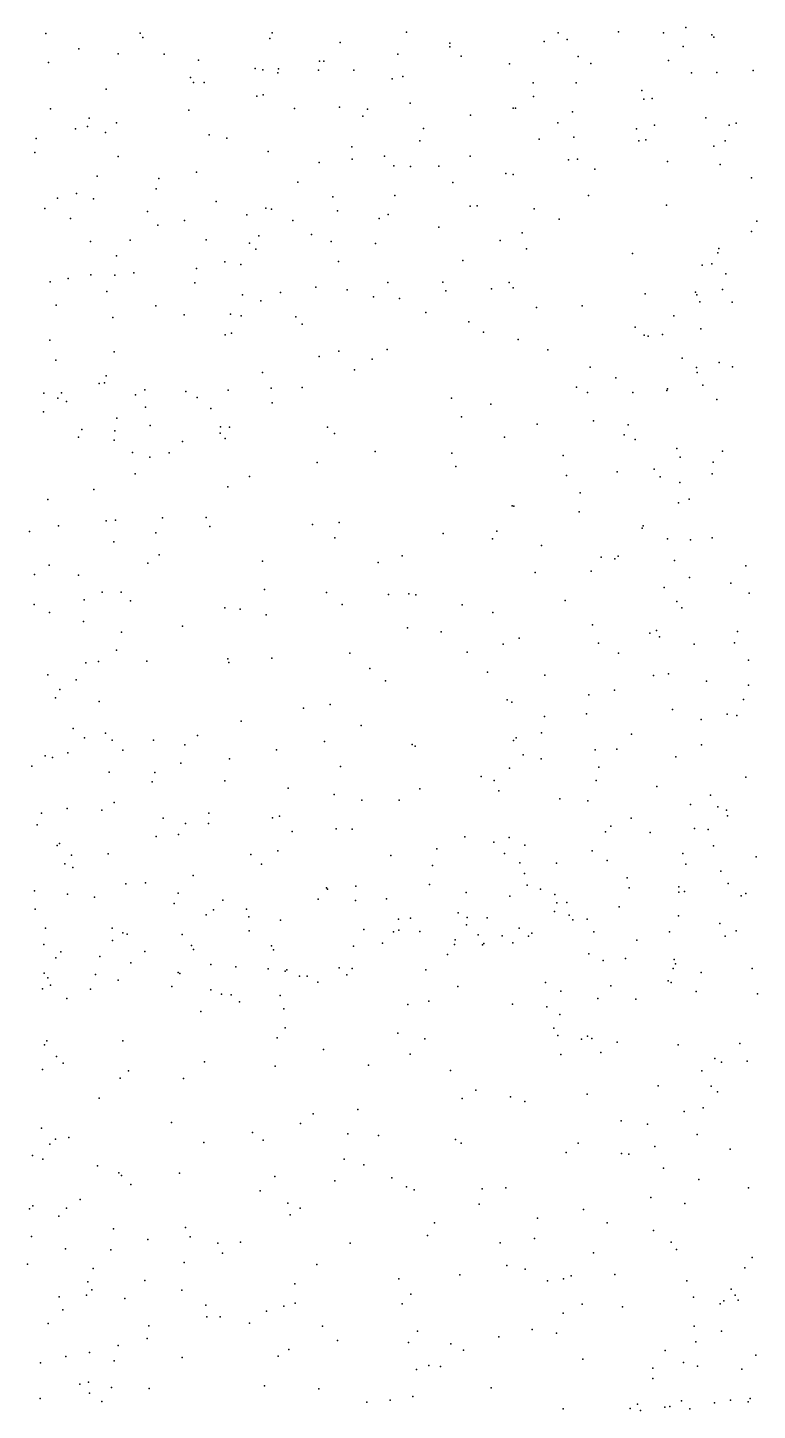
# Model space of a CAD drawing. Header units: metres. Extents: x -25 to 25, y -27.7 to 27.8.
# Drawn here: x -1.914 to -1.208, y -4.01 to -2.671 of the extents above; entities that cross this region are included whole.
import ezdxf

# ---------------------------------------------------------------- set-up
doc = ezdxf.new("R2010")
doc.units = ezdxf.units.M

msp = doc.modelspace()

# ---------------------------------------------------------------- linework, layer by layer
for p in [(-1.8966, -2.6764, 6.9245), (-1.8053, -2.676, 2.4143), (-1.6776, -2.6757, 23.6005), (-1.5473, -2.6751, 1.6492), (-1.4006, -2.6757, -11.4901), (-1.3423, -2.6748, 1.7935), (-1.2985, -2.6756, 7.2762), (-1.2769, -2.6706, 2.3503), (-1.2519, -2.6777, 26.6912), (-1.8648, -2.691, -11.3028), (-1.8028, -2.68, 26.8575), (-1.6797, -2.6811, 2.3465), (-1.6116, -2.6849, 1.5888), (-1.5055, -2.6891, -11.4701), (-1.5054, -2.6856, 5.1814), (-1.414, -2.6841, 4.1484), (-1.3919, -2.6822, 26.7596), (-1.2794, -2.6888, 5.23), (-1.2497, -2.6798, 1.8372), (-1.894, -2.7045, 2.4397), (-1.8266, -2.696, 17.7562), (-1.7822, -2.6964, 1.4081), (-1.7488, -2.7022, 2.3391), (-1.6316, -2.7029, 7.0514), (-1.6275, -2.7031, 2.3048), (-1.5559, -2.6964, 2.2918), (-1.4945, -2.6983, 6.5145), (-1.3811, -2.6985, 3.9654), (-1.369, -2.7052, 2.2736), (-1.2938, -2.7024, 2.2887), (-1.694, -2.7103, 6.8089), (-1.6865, -2.7116, 26.8216), (-1.6719, -2.7143, 6.9655), (-1.6715, -2.7105, 17.9582), (-1.6325, -2.7119, 7.122), (-1.5985, -2.7117, -11.431), (-1.551, -2.718, 6.3639), (-1.4477, -2.7058, 2.2767), (-1.2714, -2.7145, 24.1717), (-1.2469, -2.7141, -11.4972), (-1.2119, -2.7121, 26.6243), (-1.8383, -2.7301, 4.0634), (-1.7567, -2.7189, 6.9787), (-1.7538, -2.7238, -11.3622), (-1.7434, -2.7236, 6.5827), (-1.5613, -2.7201, 17.4337), (-1.4247, -2.7241, 18.0274), (-1.3832, -2.7239, 7.2068), (-1.3195, -2.7316, 6.5582), (-1.6923, -2.7369, 14.2461), (-1.6863, -2.7356, 1.54), (-1.5438, -2.7437, 1.6922), (-1.4243, -2.7373, 17.324), (-1.3175, -2.74, 1.8885), (-1.3095, -2.7393, 7.2419), (-1.8922, -2.7493, 3.1352), (-1.8548, -2.7582, 23.6482), (-1.7581, -2.7505, -20.9383), (-1.6558, -2.7489, 2.253), (-1.6122, -2.7476, 1.6209), (-1.5897, -2.7562, 2.2232), (-1.5851, -2.7494, -25.8847), (-1.4854, -2.7555, 1.7514), (-1.444, -2.7486, 23.5436), (-1.442, -2.7485, 2.1977), (-1.3868, -2.752, 1.8419), (-1.2576, -2.7579, 1.9418), (-1.8681, -2.7686, 6.914), (-1.8565, -2.7664, 2.3365), (-1.839, -2.7723, -11.3013), (-1.8284, -2.7629, 1.3881), (-1.5309, -2.7682, -20.8077), (-1.4009, -2.7627, -11.4741), (-1.3246, -2.7686, 2.0144), (-1.3074, -2.7651, 2.0988), (-1.2349, -2.7652, 2.0579), (-1.2281, -2.7632, 4.0033), (-1.9061, -2.7779, 1.2822), (-1.7385, -2.7745, 26.7745), (-1.7213, -2.7776, 11.7787), (-1.5346, -2.7802, 11.8959), (-1.419, -2.7787, 26.6845), (-1.3853, -2.7768, 14.5632), (-1.3223, -2.7802, -11.4829), (-1.3157, -2.7791, 11.9217), (-1.2497, -2.7855, -11.4777), (-1.239, -2.7801, 7.2344), (-1.9072, -2.7915, -17.2915), (-1.8267, -2.7953, 13.978), (-1.6813, -2.7904, 2.8168), (-1.6003, -2.7861, 26.7401), (-1.6, -2.7981, 7.0243), (-1.5686, -2.7952, 14.3884), (-1.4858, -2.795, 2.1383), (-1.3907, -2.7986, 2.0884), (-1.3817, -2.7981, 1.981), (-1.7509, -2.8106, -11.3475), (-1.6321, -2.8013, 23.5673), (-1.5598, -2.8043, 1.7369), (-1.5436, -2.8051, 2.2906), (-1.516, -2.8047, 1.814), (-1.4513, -2.8119, 1.8926), (-1.365, -2.8076, 7.1487), (-1.2948, -2.8002, 26.6019), (-1.2436, -2.8033, 18.0387), (-1.847, -2.8143, -25.9052), (-1.7873, -2.8167, 1.4719), (-1.6528, -2.8202, -11.3747), (-1.5025, -2.8205, 2.0753), (-1.4441, -2.8128, 7.0937), (-1.2133, -2.8162, 14.8829), (-1.8855, -2.8357, 1.3436), (-1.8669, -2.8314, -11.2727), (-1.8504, -2.8363, 1.4042), (-1.7897, -2.8268, 2.2396), (-1.7317, -2.839, 1.9806), (-1.6188, -2.8344, 1.676), (-1.5587, -2.8331, -11.4131), (-1.3712, -2.8333, 23.5391), (-1.8977, -2.8458, 24.0196), (-1.7983, -2.8487, -11.3117), (-1.7022, -2.852, 23.5878), (-1.6837, -2.8453, 2.1687), (-1.6781, -2.8463, -17.3311), (-1.6142, -2.8481, 17.8998), (-1.5653, -2.8517, 2.0418), (-1.4858, -2.8436, 2.0046), (-1.4789, -2.8432, 26.667), (-1.4237, -2.846, 5.0465), (-1.2957, -2.8424, 7.158), (-1.8729, -2.8556, 2.2589), (-1.7882, -2.8619, 6.9192), (-1.7624, -2.8575, 1.5262), (-1.6575, -2.8573, 17.5946), (-1.574, -2.8556, 4.6543), (-1.516, -2.8637, 1.9284), (-1.3997, -2.8561, 6.6474), (-1.2083, -2.858, 15.4398), (-1.8536, -2.8777, 6.8925), (-1.815, -2.8765, 6.4079), (-1.7415, -2.876, 4.2441), (-1.6994, -2.8793, -11.3504), (-1.6906, -2.8724, 11.922), (-1.6394, -2.871, -20.1059), (-1.6204, -2.8776, 2.159), (-1.4566, -2.8769, 23.5332), (-1.4355, -2.8693, -11.4358), (-1.2135, -2.868, 7.5464), (-1.8283, -2.8917, 2.2017), (-1.6933, -2.8852, 2.1049), (-1.5774, -2.8798, 23.5538), (-1.4313, -2.8849, 7.0553), (-1.3286, -2.8895, 24.2056), (-1.2459, -2.8887, 17.1596), (-1.245, -2.8845, 15.0195), (-1.7509, -2.9038, 2.1402), (-1.7235, -2.8973, 6.933), (-1.7079, -2.8999, 14.0044), (-1.6134, -2.897, 2.5413), (-1.4928, -2.8961, 7.0214), (-1.2611, -2.9006, -11.4456), (-1.2519, -2.8993, 7.1201), (-1.8924, -2.9167, 6.5467), (-1.8752, -2.9136, 13.7476), (-1.8531, -2.9099, 2.9336), (-1.8298, -2.9104, 26.669), (-1.8116, -2.9081, 1.4958), (-1.7523, -2.9177, 1.5867), (-1.5656, -2.9174, 6.9736), (-1.5121, -2.9172, 4.7925), (-1.4479, -2.9176, 26.6071), (-1.2382, -2.909, 15.294), (-1.8375, -2.9262, 4.1168), (-1.7064, -2.9295, 26.655), (-1.6695, -2.9272, 1.7152), (-1.6351, -2.9221, 1.9911), (-1.605, -2.9246, 1.9071), (-1.5794, -2.9312, -11.3738), (-1.5093, -2.9254, -11.4002), (-1.4652, -2.9237, 17.425), (-1.444, -2.9227, 7.315), (-1.3162, -2.9285, 6.8089), (-1.2677, -2.9268, 15.4512), (-1.2662, -2.9294, 23.5365), (-1.2413, -2.9241, 15.1416), (-1.8867, -2.9393, 7.007), (-1.7901, -2.9402, -11.2947), (-1.6884, -2.9351, 7.1942), (-1.5543, -2.9331, 26.6202), (-1.4217, -2.9418, 12.1152), (-1.3772, -2.94, 23.5313), (-1.2633, -2.9361, 15.7345), (-1.2321, -2.9364, 14.6391), (-1.8318, -2.9514, 6.8863), (-1.7627, -2.9487, 6.9046), (-1.718, -2.9482, 23.5948), (-1.7074, -2.9498, -11.3344), (-1.6547, -2.9506, -25.8102), (-1.6484, -2.9579, -20.8017), (-1.5288, -2.9465, 6.6314), (-1.4872, -2.9557, -17.3173), (-1.2887, -2.9496, 15.5598), (-1.7229, -2.968, 2.0389), (-1.7168, -2.9666, 1.6803), (-1.473, -2.9654, 7.1279), (-1.4394, -2.9727, -20.1582), (-1.3261, -2.9606, 26.5279), (-1.3174, -2.9685, 15.6681), (-1.3133, -2.9693, 7.1938), (-1.2995, -2.9679, -11.4244), (-1.2624, -2.9622, 14.8542), (-1.8927, -2.9733, 1.3929), (-1.8306, -2.9846, 24.0646), (-1.6129, -2.9841, 7.0483), (-1.5661, -2.9823, 6.9346), (-1.4105, -2.9828, 26.5598), (-1.8869, -2.9926, 11.9127), (-1.6319, -2.989, 12.0817), (-1.5806, -2.9916, 23.5534), (-1.3697, -2.9993, -11.3979), (-1.2805, -2.9906, 15.8283), (-1.2666, -2.9997, 15.0368), (-1.2448, -2.9949, 4.9029), (-1.2316, -2.9992, 26.4646), (-1.8383, -3.0079, 13.6148), (-1.6869, -3.0046, 1.7935), (-1.5979, -3.0022, 6.8579), (-1.3448, -3.0098, 6.9674), (-1.2661, -3.0046, 14.9385), (-1.8985, -3.0245, 23.6818), (-1.8816, -3.0243, 2.0314), (-1.8451, -3.0153, -11.2296), (-1.8399, -3.0145, -20.09), (-1.81, -3.0264, 2.7174), (-1.8007, -3.0214, 23.6394), (-1.761, -3.0229, 6.8693), (-1.72, -3.0218, 2.3181), (-1.6784, -3.0199, 1.8985), (-1.6486, -3.019, -11.3324), (-1.3828, -3.0189, 17.8962), (-1.3721, -3.024, 23.5178), (-1.3283, -3.0239, 15.4273), (-1.2952, -3.0219, -20.7176), (-1.2946, -3.0205, 15.3479), (-1.2604, -3.0168, 14.7489), (-1.885, -3.0296, 1.4396), (-1.8767, -3.0328, 2.139), (-1.8002, -3.0383, 26.5973), (-1.75, -3.0288, 2.012), (-1.7369, -3.0395, 6.9191), (-1.6776, -3.034, 6.8737), (-1.5038, -3.0296, 26.5755), (-1.4657, -3.0354, -11.3675), (-1.2469, -3.0308, 23.5194), (-1.899, -3.0427, 26.5787), (-1.8279, -3.049, 1.5644), (-1.4943, -3.0476, 14.2003), (-1.3665, -3.0516, 15.537), (-1.8617, -3.0597, -25.7676), (-1.8298, -3.061, 6.6149), (-1.7958, -3.056, 12.0569), (-1.7278, -3.0635, 23.62), (-1.7277, -3.0573, 1.7458), (-1.719, -3.0576, 6.737), (-1.6239, -3.0577, 24.1859), (-1.6173, -3.0637, 4.4932), (-1.421, -3.0547, 6.8982), (-1.3366, -3.0649, -11.3751), (-1.3327, -3.0554, 15.8477), (-1.8651, -3.0672, 1.4977), (-1.8304, -3.0702, 2.0571), (-1.7643, -3.0716, -17.5859), (-1.7229, -3.0686, 1.8574), (-1.4526, -3.0672, 12.2184), (-1.3259, -3.0696, 26.4921), (-1.2858, -3.0783, 15.0788), (-1.8129, -3.082, -11.2315), (-1.7961, -3.0865, 2.5546), (-1.7772, -3.0823, 1.6807), (-1.6341, -3.0917, -11.3152), (-1.5779, -3.0813, 26.5681), (-1.5037, -3.0827, 6.8682), (-1.3956, -3.085, 15.6965), (-1.2825, -3.0866, 15.9598), (-1.2506, -3.0915, 14.654), (-1.2413, -3.0808, 17.9044), (-1.8102, -3.1027, 23.6595), (-1.6995, -3.1054, -11.2884), (-1.4996, -3.0958, 17.4921), (-1.3925, -3.1044, 15.4699), (-1.3433, -3.101, 24.2369), (-1.3077, -3.0982, 23.505), (-1.3019, -3.1057, 14.6155), (-1.2513, -3.1027, 6.8592), (-1.8502, -3.118, 1.5645), (-1.7203, -3.1153, 6.8432), (-1.2826, -3.1111, 14.9109), (-1.8949, -3.1277, -23.1903), (-1.4451, -3.1338, 26.5294), (-1.3793, -3.1211, 17.3723), (-1.2841, -3.1308, 4.8034), (-1.2737, -3.1272, 12.355), (-1.7837, -3.1454, 1.7296), (-1.7413, -3.145, 4.244), (-1.4436, -3.1341, 23.5265), (-1.3802, -3.1397, 15.8341), (-1.9125, -3.1586, 1.443), (-1.8843, -3.1531, -20.9876), (-1.8384, -3.1484, 26.5348), (-1.8294, -3.1478, 1.6309), (-1.7902, -3.16, 1.8092), (-1.7378, -3.1538, 26.5513), (-1.6385, -3.1518, 12.2271), (-1.6126, -3.1498, -25.7161), (-1.5119, -3.1607, 24.228), (-1.46, -3.1582, -11.3359), (-1.3192, -3.1554, -11.3524), (-1.3182, -3.1532, 15.222), (-1.831, -3.1688, 12.1568), (-1.617, -3.1648, 6.8149), (-1.4641, -3.1656, 6.7941), (-1.4167, -3.1723, 15.5139), (-1.2948, -3.1656, -17.2472), (-1.2723, -3.1668, 14.8382), (-1.2513, -3.1648, 14.7193), (-1.7868, -3.1812, -11.2172), (-1.6868, -3.1873, 6.7983), (-1.5516, -3.1821, 13.8147), (-1.3588, -3.1834, -25.6124), (-1.3458, -3.185, 26.4656), (-1.3426, -3.1826, 15.9402), (-1.288, -3.1867, 15.0303), (-1.9077, -3.2003, -11.1383), (-1.8934, -3.1912, 23.7204), (-1.8651, -3.2008, 2.0061), (-1.7979, -3.1894, 1.8852), (-1.575, -3.1885, 23.5755), (-1.423, -3.1983, 15.7334), (-1.3685, -3.1971, 6.7354), (-1.219, -3.192, 14.5845), (-1.2979, -3.2129, 15.1158), (-1.2734, -3.2031, 14.934), (-1.2335, -3.2087, 16.0936), (-1.8597, -3.2248, 4.0695), (-1.8421, -3.2173, -11.1626), (-1.8236, -3.2175, 6.7747), (-1.8147, -3.2259, 26.5028), (-1.6849, -3.2147, 13.5095), (-1.625, -3.2178, 6.7675), (-1.5648, -3.2197, 17.5752), (-1.5453, -3.2189, -11.293), (-1.5384, -3.2199, 6.7609), (-1.3937, -3.2255, 15.8866), (-1.2856, -3.2264, 14.4888), (-1.2157, -3.2184, 6.6229), (-1.908, -3.2292, -20.0975), (-1.8931, -3.2372, 1.5246), (-1.7233, -3.2326, 26.5175), (-1.7085, -3.234, 23.6386), (-1.6834, -3.2392, -11.2351), (-1.6098, -3.2294, 13.6482), (-1.4934, -3.2296, 26.5119), (-1.4639, -3.237, 6.7212), (-1.2809, -3.2326, 26.4215), (-1.8602, -3.2457, 1.5994), (-1.7644, -3.2502, -11.1946), (-1.5466, -3.2519, 4.4593), (-1.3672, -3.2491, 6.6768), (-1.3054, -3.2544, 17.8647), (-1.8233, -3.2562, 1.7398), (-1.5138, -3.2559, 12.3806), (-1.4538, -3.2678, 15.6068), (-1.4382, -3.262, 15.4919), (-1.3615, -3.2667, -11.2951), (-1.3118, -3.2572, 16.0208), (-1.3025, -3.2607, 6.6222), (-1.2298, -3.2664, 14.6926), (-1.2269, -3.2554, 23.4555), (-1.8282, -3.2736, 1.8376), (-1.6023, -3.2766, 23.5807), (-1.4887, -3.2756, -11.2744), (-1.3421, -3.2765, 15.2248), (-1.2688, -3.2679, -11.2947), (-1.858, -3.2858, 26.4533), (-1.8458, -3.2847, 1.6742), (-1.7989, -3.2841, 23.6885), (-1.7204, -3.2819, -17.738), (-1.7194, -3.2855, 13.2534), (-1.6777, -3.2814, 6.7205), (-1.5829, -3.2912, 26.5004), (-1.2162, -3.2833, 6.4875), (-1.8947, -3.2975, 6.7062), (-1.8672, -3.3023, 23.7542), (-1.5679, -3.3034, 6.6871), (-1.4691, -3.2949, 6.6707), (-1.4134, -3.2979, 4.6228), (-1.3083, -3.2982, 15.1155), (-1.2938, -3.2964, 14.1805), (-1.257, -3.3037, 14.8399), (-1.2163, -3.3074, 26.3877), (-1.8872, -3.3199, -25.5662), (-1.883, -3.3118, -11.1171), (-1.3709, -3.3167, 15.9653), (-1.3459, -3.3124, 26.429), (-1.2212, -3.3214, 6.4116), (-1.8452, -3.3233, 1.7825), (-1.6473, -3.3296, 6.6781), (-1.6215, -3.3261, 4.2847), (-1.45, -3.3217, 13.7943), (-1.4454, -3.3239, -20.7397), (-1.2897, -3.3309, 17.315), (-1.7076, -3.3424, -20.1923), (-1.5912, -3.3467, -11.2111), (-1.4137, -3.3379, 6.5691), (-1.373, -3.3353, -11.2603), (-1.2622, -3.3406, 24.238), (-1.2369, -3.3356, -11.2591), (-1.2276, -3.3367, 23.4224), (-1.8703, -3.3496, 5.1756), (-1.8591, -3.3586, 5.0936), (-1.8388, -3.3539, 12.7097), (-1.8326, -3.3606, 26.4154), (-1.7925, -3.3608, -17.9509), (-1.7498, -3.3561, 26.4511), (-1.4438, -3.3612, 15.4492), (-1.4411, -3.3586, 26.4558), (-1.4166, -3.3536, -20.2326), (-1.3295, -3.3549, 6.4833), (-1.8753, -3.373, 1.8861), (-1.8222, -3.3704, 6.6536), (-1.762, -3.3654, 12.924), (-1.6732, -3.3702, 23.6378), (-1.6269, -3.362, 26.4695), (-1.5421, -3.3651, 23.5479), (-1.5391, -3.3666, 6.6223), (-1.4345, -3.3748, 23.4845), (-1.3648, -3.3702, 15.2692), (-1.3437, -3.3695, 23.4468), (-1.2619, -3.3652, 4.6131), (-1.9104, -3.386, 5.343), (-1.8972, -3.3758, 23.8159), (-1.8903, -3.3776, 1.62), (-1.766, -3.3831, 23.7107), (-1.7189, -3.3787, -11.1523), (-1.6115, -3.3863, 17.8423), (-1.4476, -3.3878, 15.7672), (-1.4171, -3.3789, 15.8902), (-1.3611, -3.3868, 12.5634), (-1.2866, -3.377, 15.0584), (-1.8354, -3.3918, 4.998), (-1.7936, -3.4011, 5.175), (-1.7911, -3.3921, -23.3038), (-1.7233, -3.4002, 6.6193), (-1.475, -3.3961, -11.21), (-1.4627, -3.3999, 15.6268), (-1.3638, -3.3997, 4.4273), (-1.2189, -3.3965, 14.3817), (-1.6619, -3.4073, 13.1065), (-1.6175, -3.4135, 13.2876), (-1.5345, -3.4079, 12.5231), (-1.458, -3.4098, 6.5073), (-1.3049, -3.4056, 6.3557), (-1.2532, -3.414, 6.2539), (-1.8759, -3.4268, 4.8221), (-1.8424, -3.4286, 5.3737), (-1.8306, -3.4212, 6.5898), (-1.5907, -3.419, 6.5668), (-1.5546, -3.4189, -17.5478), (-1.3991, -3.4177, 15.3548), (-1.3717, -3.4194, 6.416), (-1.2724, -3.4231, 16.0949), (-1.246, -3.4253, -11.2018), (-1.2377, -3.4285, 12.7204), (-1.9008, -3.4314, 6.5697), (-1.7832, -3.4363, 5.0395), (-1.7615, -3.4415, -11.1094), (-1.7393, -3.4414, 5.1517), (-1.7387, -3.4314, 24.2409), (-1.6771, -3.4359, 26.436), (-1.6705, -3.4344, 12.6669), (-1.3298, -3.4364, -11.1985), (-1.2365, -3.4342, 26.3853), (-1.9052, -3.4427, 1.575), (-1.7897, -3.4542, 4.9703), (-1.7683, -3.4521, 5.3329), (-1.6581, -3.4491, 4.0442), (-1.6154, -3.4465, -11.1383), (-1.6, -3.4468, 23.5774), (-1.4911, -3.4544, 23.4907), (-1.4481, -3.455, -17.3535), (-1.3548, -3.4495, 4.1818), (-1.3496, -3.4439, 17.8652), (-1.3114, -3.4501, 6.277), (-1.2686, -3.4464, 6.184), (-1.2552, -3.4474, 15.0185), (-1.8858, -3.4628, 26.3495), (-1.8836, -3.4608, 1.8788), (-1.6722, -3.468, 5.243), (-1.518, -3.4659, 26.4313), (-1.4629, -3.4594, 17.5533), (-1.4327, -3.4624, 6.4048), (-1.3678, -3.4678, 13.777), (-1.2501, -3.4632, 6.0271), (-1.8784, -3.4806, 1.7976), (-1.8717, -3.4722, 4.7476), (-1.8362, -3.4709, -11.0684), (-1.6981, -3.4716, 23.6586), (-1.6877, -3.481, 5.3353), (-1.5625, -3.4725, 6.4917), (-1.4524, -3.4704, 15.714), (-1.4377, -3.4796, 15.4782), (-1.4023, -3.4798, 6.332), (-1.3532, -3.4772, 15.9741), (-1.2799, -3.4706, 6.0984), (-1.2771, -3.4808, 23.3578), (-1.2087, -3.4738, 5.714), (-1.8704, -3.4842, 6.5053), (-1.7541, -3.492, 5.4352), (-1.5223, -3.4822, -11.1433), (-1.4332, -3.4899, 4.0425), (-1.3337, -3.4941, 6.1708), (-1.2429, -3.4876, 5.8018), (-1.9078, -3.5066, 4.6201), (-1.8192, -3.4998, 3.9513), (-1.8003, -3.4991, 5.4886), (-1.6248, -3.5037, 6.466), (-1.6239, -3.505, 17.6465), (-1.5964, -3.5022, 12.8147), (-1.5253, -3.5005, 24.2399), (-1.4897, -3.5084, 13.4196), (-1.4306, -3.5013, -25.5585), (-1.4176, -3.505, 15.8685), (-1.3319, -3.5039, -11.1465), (-1.2838, -3.5027, 5.9324), (-1.2836, -3.5079, 5.7274), (-1.2782, -3.5074, 5.6371), (-1.2361, -3.4997, -11.141), (-1.8757, -3.5099, 1.7161), (-1.8497, -3.5129, 5.5656), (-1.7723, -3.5191, 6.472), (-1.7686, -3.509, 4.9096), (-1.7253, -3.5157, 5.5052), (-1.633, -3.5148, 5.4991), (-1.5968, -3.5161, 5.2247), (-1.5667, -3.5143, 5.3592), (-1.4474, -3.512, 15.5699), (-1.4038, -3.5101, 6.2474), (-1.4019, -3.5183, 6.1758), (-1.3922, -3.5179, 15.3697), (-1.3416, -3.5222, 6.0238), (-1.2235, -3.5114, 14.0499), (-1.2188, -3.5092, 14.9514), (-1.907, -3.5246, 5.6609), (-1.7415, -3.53, 17.8108), (-1.7343, -3.5251, -20.9434), (-1.7024, -3.5245, -11.0799), (-1.7002, -3.5319, 6.4475), (-1.6693, -3.535, 5.0197), (-1.5553, -3.5342, 12.9824), (-1.5436, -3.5331, 5.4984), (-1.4974, -3.5279, 5.4405), (-1.4886, -3.5325, 6.2922), (-1.4694, -3.5329, 5.5221), (-1.4041, -3.5267, 13.6338), (-1.3899, -3.5304, 5.6746), (-1.3863, -3.5348, 5.9163), (-1.3724, -3.5342, 5.7959), (-1.2839, -3.5309, 5.5555), (-1.8969, -3.543, 1.9282), (-1.8326, -3.5429, 4.7226), (-1.8221, -3.5475, 6.3992), (-1.8179, -3.5486, 5.6962), (-1.7647, -3.5489, 26.3648), (-1.6999, -3.5454, 5.6158), (-1.5888, -3.5442, 6.3476), (-1.5599, -3.5464, 5.6118), (-1.5549, -3.5448, 26.4007), (-1.5345, -3.5461, -20.7927), (-1.4892, -3.5396, 5.6043), (-1.4382, -3.5427, 5.3787), (-1.4261, -3.5477, 15.785), (-1.366, -3.5465, 5.4352), (-1.2926, -3.5465, 5.4783), (-1.2439, -3.5384, 15.0424), (-1.2281, -3.5453, 12.843), (-1.8985, -3.5588, 6.3295), (-1.8321, -3.5547, -11.0237), (-1.7558, -3.5597, 6.3749), (-1.6783, -3.56, 6.3431), (-1.5987, -3.5602, 5.718), (-1.5707, -3.5575, 5.1307), (-1.5008, -3.5586, 6.2062), (-1.5002, -3.554, 5.2695), (-1.478, -3.5492, 5.7252), (-1.4739, -3.559, 5.8961), (-1.4726, -3.5578, 5.8116), (-1.4549, -3.5504, -11.1038), (-1.4444, -3.557, 26.4009), (-1.4292, -3.5507, 23.4204), (-1.3244, -3.5545, 23.3402), (-1.2389, -3.5506, 16.1153), (-1.887, -3.5715, 1.7941), (-1.8821, -3.5659, 23.8694), (-1.8444, -3.5702, 5.7881), (-1.8009, -3.5654, -22.9533), (-1.7537, -3.5635, 4.8439), (-1.6761, -3.5638, 5.7187), (-1.5079, -3.5683, 6.1071), (-1.371, -3.5677, 24.2261), (-1.357, -3.5743, 17.5493), (-1.3355, -3.5723, 15.9664), (-1.2883, -3.5731, 5.3777), (-1.8984, -3.5866, 6.1627), (-1.8487, -3.5878, 4.6266), (-1.8143, -3.5764, 23.7881), (-1.7687, -3.5858, -11.0319), (-1.767, -3.5867, 5.8382), (-1.7368, -3.5782, 6.3021), (-1.7126, -3.5804, 5.789), (-1.6814, -3.5823, 6.2591), (-1.6648, -3.5846, 26.384), (-1.6632, -3.5831, 4.9691), (-1.6436, -3.5893, -11.0574), (-1.6127, -3.5812, 6.2178), (-1.6051, -3.5882, 5.9753), (-1.6, -3.582, 23.5607), (-1.5286, -3.5832, 6.0051), (-1.2891, -3.5818, -11.086), (-1.2869, -3.5775, 16.0368), (-1.2622, -3.5859, 26.3752), (-1.2128, -3.582, 5.3983), (-1.9, -3.6017, 1.638), (-1.8947, -3.5909, 6.0682), (-1.8922, -3.5982, -10.9716), (-1.8536, -3.6019, 6.0062), (-1.8267, -3.5931, 5.941), (-1.7747, -3.5995, 6.2228), (-1.737, -3.6026, 5.922), (-1.651, -3.5895, 6.1587), (-1.6334, -3.595, 6.0702), (-1.4978, -3.5993, -11.0693), (-1.4128, -3.5956, 15.5441), (-1.3496, -3.5987, 15.3513), (-1.2941, -3.5938, -20.6268), (-1.2911, -3.5956, 15.2033), (-1.8765, -3.611, -20.1409), (-1.7266, -3.6068, -23.3281), (-1.7172, -3.6075, 6.1194), (-1.7091, -3.6143, 6.0035), (-1.6698, -3.608, -18.0051), (-1.5257, -3.6135, 17.88), (-1.3981, -3.6038, 5.2346), (-1.362, -3.611, -11.0627), (-1.3254, -3.6116, 5.2927), (-1.2668, -3.6041, 13.7577), (-1.2077, -3.6065, -11.0508), (-1.7467, -3.6235, 4.7568), (-1.6662, -3.6211, 24.2765), (-1.546, -3.6167, 5.0705), (-1.4449, -3.6164, 5.1724), (-1.4114, -3.6192, 15.7121), (-1.399, -3.6265, 12.9157), (-1.665, -3.6395, 23.6241), (-1.4047, -3.6396, 23.3476), (-1.898, -3.6559, -23.6424), (-1.8957, -3.6519, 23.9129), (-1.822, -3.6521, 4.5529), (-1.6728, -3.6492, -11.0006), (-1.5558, -3.6444, 17.6828), (-1.5296, -3.6502, -20.2358), (-1.4008, -3.6467, 13.1119), (-1.3779, -3.6503, 26.3743), (-1.3721, -3.6476, 15.8279), (-1.3679, -3.6497, 15.4337), (-1.3436, -3.6532, 5.2168), (-1.2844, -3.6558, 5.2566), (-1.2247, -3.6545, 13.5194), (-1.8863, -3.667, 1.8216), (-1.6278, -3.6604, 4.8859), (-1.544, -3.6649, 5.0046), (-1.398, -3.6652, 15.6379), (-1.3592, -3.6632, 3.8261), (-1.2489, -3.6692, 13.068), (-1.9, -3.6796, 1.6259), (-1.8798, -3.6737, 4.3686), (-1.8168, -3.6812, 26.286), (-1.7432, -3.6723, 4.6724), (-1.6746, -3.6766, 26.3523), (-1.5844, -3.6756, -17.7084), (-1.5048, -3.6806, 23.422), (-1.2615, -3.6809, 24.1502), (-1.2424, -3.6728, -10.9884), (-1.2174, -3.6716, 5.2723), (-1.8246, -3.688, 4.4612), (-1.7634, -3.6884, 23.7324), (-1.3036, -3.6956, 15.3198), (-1.2524, -3.6958, 23.18), (-1.8449, -3.7075, -10.8888), (-1.4935, -3.7079, 3.7521), (-1.4802, -3.6999, -10.9739), (-1.4466, -3.7062, 26.3672), (-1.3725, -3.7037, 5.1177), (-1.2463, -3.7015, 15.1678), (-1.6377, -3.7227, 4.7428), (-1.5945, -3.7186, -10.9452), (-1.4327, -3.7107, 24.2093), (-1.2787, -3.7205, -10.9398), (-1.26, -3.7168, -16.9489), (-1.9008, -3.7366, -10.8509), (-1.775, -3.7312, 17.972), (-1.6502, -3.7322, -20.8402), (-1.3395, -3.7294, 15.8057), (-1.3142, -3.7326, 17.7631), (-1.8874, -3.7472, 1.912), (-1.8744, -3.7457, 1.7533), (-1.6966, -3.7407, 4.6121), (-1.6864, -3.7483, 3.7007), (-1.6041, -3.742, 17.9712), (-1.5744, -3.7438, 4.8098), (-1.4999, -3.7475, -20.6815), (-1.2661, -3.7427, 5.1357), (-1.9096, -3.763, 26.1669), (-1.8927, -3.7522, 4.2067), (-1.7438, -3.7503, 4.5127), (-1.4944, -3.7511, 4.9157), (-1.3928, -3.7602, 5.0012), (-1.3813, -3.751, 23.2468), (-1.3391, -3.761, 26.34), (-1.3321, -3.7618, 15.5121), (-1.3069, -3.7544, 15.3867), (-1.2339, -3.7568, 16.0274), (-1.8996, -3.7665, 3.108), (-1.8466, -3.7729, 24.4445), (-1.6077, -3.7667, 23.5048), (-1.5886, -3.7722, 26.3333), (-1.2986, -3.7752, 5.0572), (-1.826, -3.7798, -10.8369), (-1.8233, -3.7825, 26.2257), (-1.7672, -3.7801, 23.7448), (-1.6748, -3.7835, 24.3256), (-1.617, -3.7876, 4.648), (-1.5616, -3.7847, 23.4273), (-1.2645, -3.7864, -10.8201), (-1.8143, -3.7911, 4.2874), (-1.6891, -3.7973, -10.8479), (-1.5473, -3.7933, -10.8583), (-1.54, -3.7963, 4.7528), (-1.4741, -3.7953, 23.3153), (-1.4511, -3.7944, 4.8693), (-1.3108, -3.8036, 15.7689), (-1.2161, -3.7943, 26.306), (-1.9126, -3.8148, 1.9965), (-1.9094, -3.8117, 4.0724), (-1.8766, -3.8142, 1.8671), (-1.8636, -3.8056, -22.6176), (-1.6623, -3.8093, 26.306), (-1.6504, -3.8141, 23.5749), (-1.4772, -3.8101, 4.8044), (-1.376, -3.8155, 4.9172), (-1.2778, -3.8094, 15.9101), (-1.8841, -3.8219, 23.9322), (-1.6601, -3.8205, 4.5131), (-1.5202, -3.8283, 3.6241), (-1.4207, -3.8239, -25.5786), (-1.3532, -3.8282, -10.7885), (-1.9105, -3.8415, 1.5358), (-1.8313, -3.8341, 4.1796), (-1.7615, -3.8328, 4.3086), (-1.7569, -3.8417, 26.2327), (-1.527, -3.8405, -10.8006), (-1.4235, -3.8435, -10.781), (-1.3082, -3.8356, 4.9544), (-1.8778, -3.8536, 2.7532), (-1.8336, -3.8544, -10.7588), (-1.7979, -3.8445, 23.7943), (-1.73, -3.848, 23.6984), (-1.7081, -3.8471, 4.3699), (-1.6021, -3.8479, -22.9019), (-1.4569, -3.8475, 26.3189), (-1.2911, -3.8469, 15.48), (-1.2861, -3.854, -10.7314), (-1.9143, -3.8683, 17.9462), (-1.7626, -3.8667, -10.7627), (-1.7256, -3.8575, -18.3267), (-1.6342, -3.8687, -10.7664), (-1.4504, -3.8695, 4.7288), (-1.3663, -3.8574, 4.8522), (-1.2128, -3.862, 15.1391), (-1.8509, -3.8724, 1.7356), (-1.5549, -3.8825, 26.2779), (-1.4959, -3.8785, 4.6544), (-1.4326, -3.873, 17.8504), (-1.3953, -3.8826, -10.7157), (-1.3881, -3.8795, -17.262), (-1.3456, -3.8782, 26.2843), (-1.2198, -3.8719, 15.9904), (-1.8559, -3.8854, 1.8393), (-1.8522, -3.8932, 23.8878), (-1.8009, -3.8842, 26.1716), (-1.7649, -3.8934, 4.2014), (-1.6556, -3.8873, -25.5478), (-1.411, -3.8846, 23.1883), (-1.276, -3.8846, 4.8923), (-1.233, -3.8925, 15.3051), (-1.8838, -3.8999, 3.1913), (-1.8573, -3.8984, 1.9297), (-1.8203, -3.9017, 4.0892), (-1.7417, -3.908, -10.7075), (-1.6662, -3.909, -10.7029), (-1.6551, -3.9062, -23.3828), (-1.5517, -3.9066, -10.7076), (-1.5431, -3.8974, 4.5551), (-1.3773, -3.9071, 4.7472), (-1.3384, -3.9095, 23.0973), (-1.2696, -3.9003, 15.8094), (-1.2437, -3.9067, 15.9112), (-1.2402, -3.9038, -20.2424), (-1.2292, -3.8982, 26.2499), (-1.2262, -3.9031, -10.5916), (-1.8802, -3.9127, 3.9257), (-1.7407, -3.9194, 17.823), (-1.7278, -3.9192, 26.1952), (-1.6829, -3.9138, 4.2829), (-1.3957, -3.9159, 24.194), (-1.8943, -3.9257, -10.6225), (-1.797, -3.9281, -10.6479), (-1.6994, -3.9253, -20.1334), (-1.6287, -3.9283, 23.4855), (-1.5367, -3.9331, 4.4943), (-1.4258, -3.9317, 26.2552), (-1.4022, -3.9351, 4.6628), (-1.2689, -3.9284, 15.592), (-1.2423, -3.9331, 22.9898), (-1.8267, -3.947, 26.0955), (-1.7987, -3.9403, 23.8134), (-1.6142, -3.9424, 4.3333), (-1.5456, -3.9442, 23.3235), (-1.5046, -3.9454, -17.5299), (-1.458, -3.9387, -10.6159), (-1.2673, -3.9435, -17.054), (-1.902, -3.964, 2.585), (-1.8774, -3.9576, -20.0132), (-1.8545, -3.954, 3.5013), (-1.8305, -3.9619, 1.769), (-1.7647, -3.9587, 4.0955), (-1.6717, -3.9574, -10.6053), (-1.6614, -3.951, 23.5749), (-1.4922, -3.9515, -20.1647), (-1.3767, -3.9604, -10.5444), (-1.2971, -3.9519, -10.5313), (-1.2791, -3.9637, 4.7352), (-1.2093, -3.9564, 16.832), (-1.5376, -3.9702, 18.0121), (-1.5258, -3.9663, 4.433), (-1.5145, -3.9673, -10.5726), (-1.309, -3.9691, 23.0302), (-1.2656, -3.9672, 17.021), (-1.2226, -3.97, 17.3771), (-1.8639, -3.9847, 18.3603), (-1.8554, -3.9827, -10.54), (-1.8331, -3.9879, 3.9217), (-1.7965, -3.9889, 24.4589), (-1.6849, -3.986, 4.1671), (-1.6322, -3.9891, 26.1847), (-1.4653, -3.988, -10.5095), (-1.3089, -3.9791, -10.4586), (-1.9023, -3.9985, 1.4958), (-1.8545, -3.9931, 23.9101), (-1.8425, -4.0012, -21.0953), (-1.5859, -4.0021, -10.5057), (-1.5633, -4, -17.9838), (-1.5412, -3.9964, 4.3409), (-1.3238, -4.004, 4.5864), (-1.281, -4.0006, -10.3614), (-1.2491, -4.0025, 15.742), (-1.2337, -4, -7.0019), (-1.2165, -4.0016, 17.4583), (-1.2147, -3.9983, -6.9326), (-1.3957, -4.0084, -7.0574), (-1.3307, -4.0082, -7.0108), (-1.321, -4.0099, 17.2337), (-1.2972, -4.0067, -7.0797), (-1.2924, -4.0062, -6.8364), (-1.2731, -4.0084, -6.7678)]:
    msp.add_point(p)

doc.saveas('drawing.dxf')
